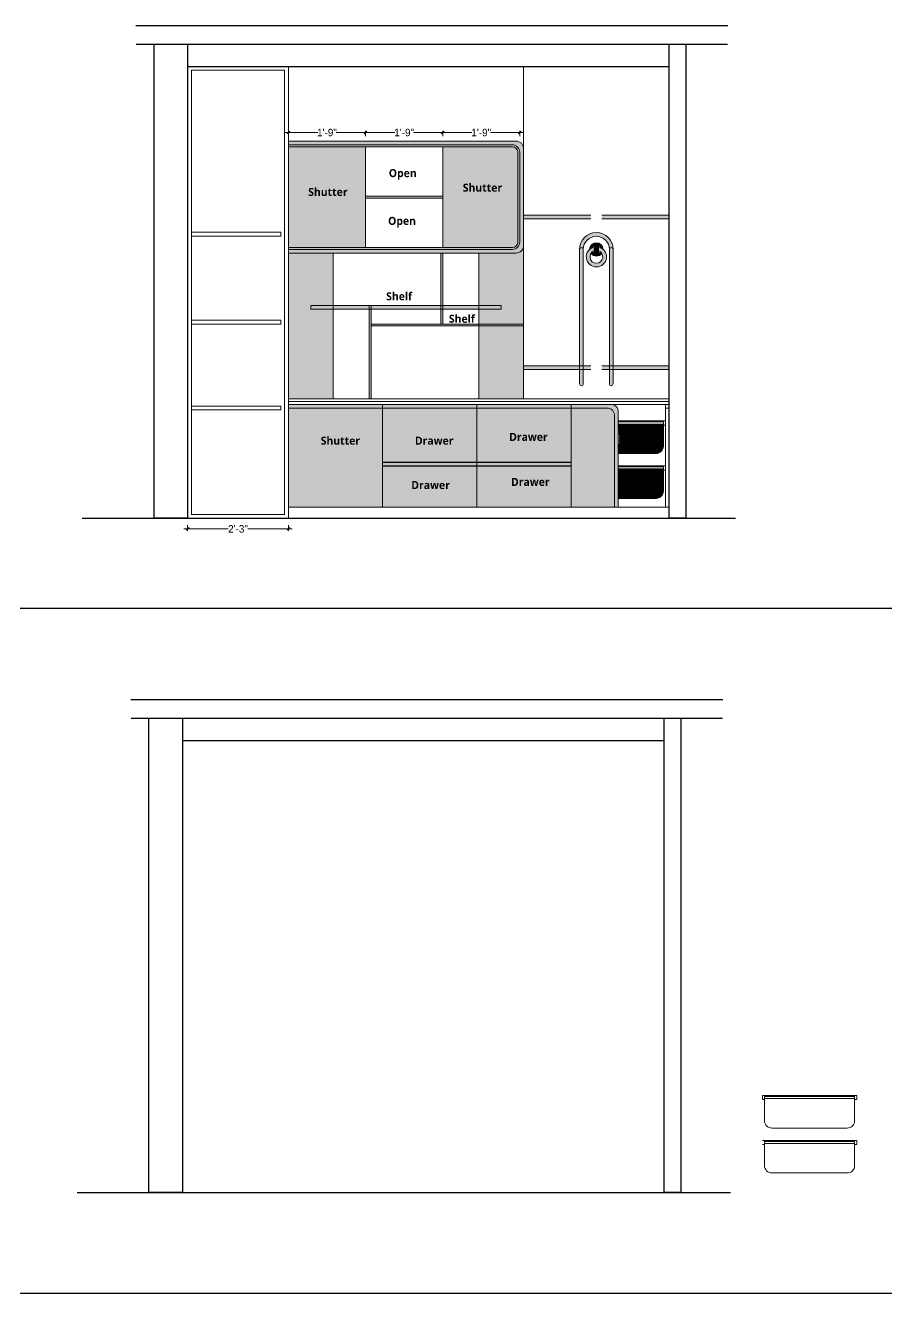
# Model space of a CAD drawing. Header units: millimetres. Extents: x 56222 to 3066687, y -650199 to -121287.
# Drawn here: x 136382.5 to 136613.3, y -183183.5 to -182843.8 of the extents above; entities that cross this region are included whole.
import ezdxf

# ---------------------------------------------------------------- set-up
doc = ezdxf.new("R2010")
doc.units = ezdxf.units.MM
doc.header["$MEASUREMENT"] = 0
doc.header["$PDMODE"] = 35
doc.linetypes.add('DASHED', pattern=[0.75, 0.5, -0.25])
doc.layers.get('Defpoints').update_dxf_attribs({"color": 220})
for name, color, linetype, lineweight in [('Farniture', 59, 'Continuous', 25), ('FURNITURE', 32, 'Continuous', 9), ('furniture dimensions', 1, 'DASHED', 0), ('SECTION ( SLAB PLine )', 104, 'Continuous', 30), ('Text', 7, 'Continuous', 15), ('wall', 7, 'Continuous', 30), ('XX~SLAB ( BEAM )~ ( DIM )', 7, 'Continuous', 9)]:
    doc.layers.add(name, color=color, linetype=linetype, lineweight=lineweight)
doc.layers.add('hatch', color=250, linetype='Continuous', lineweight=9, transparency=0.5)
doc.layers.add('str coll', color=6, linetype='Continuous')
doc.styles.add('century g', font='GOTHIC.TTF')
doc.styles.get("Standard").update_dxf_attribs({"font": 'arial.ttf', "height": 6})
doc.dimstyles.new('Archana', dxfattribs={"dimtxt": 2, "dimasz": 0.75, "dimexe": 0.5, "dimexo": 0.5, "dimgap": 0, "dimtad": 0, "dimzin": 0, "dimdsep": 46, "dimlunit": 4, "dimtxsty": 'century g', "dimblk": 'OBLIQUE', "dimcen": 0, "dimdle": 1, "dimclrd": 256, "dimclre": 256, "dimclrt": 256, "dimadec": 0, "dimazin": 0, "dimtfac": 1, "dimtofl": 0, "dimtmove": 1, "dimatfit": 3, "dimfxl": 1, "dimfxlon": 1, "dimtolj": 1, "dimtzin": 0, "dimlwd": -1, "dimlwe": -1, "dimarcsym": 0})

# ---------------------------------------------------------------- blocks, each defined once
blk = doc.blocks.new('_Oblique')
at = {"layer": 'wall', "color": 0, "lineweight": -2}
blk.add_line((-0.5, -0.5), (0.5, 0.5), dxfattribs=at)
blk = doc.blocks.new('*D206')
at = {"layer": 'Defpoints', "color": 0, "linetype": 'Continuous', "lineweight": 30, "transparency": 16777216}
for p in [(136473.65, -182872.51), (136452.99, -182875.8), (136473.65, -182875.8)]:
    blk.add_point(p, dxfattribs=at)
at = {"layer": 'furniture dimensions', "color": 5, "linetype": 'Continuous', "transparency": 16777216}
for p, q in [((136451.99, -182872.51), (136460.84, -182872.51)), ((136452.99, -182873.51), (136452.99, -182872.01)), ((136474.65, -182872.51), (136465.8, -182872.51)), ((136473.65, -182873.51), (136473.65, -182872.01))]:
    blk.add_line(p, q, dxfattribs=at)
at = {"layer": 'furniture dimensions', "color": 5, "linetype": 'Continuous', "transparency": 16777216, "xscale": 0.75, "yscale": 0.75, "zscale": 0.75, "rotation": 180}
blk.add_blockref('_Oblique', (136452.99, -182872.51), dxfattribs=at)
at = {"layer": 'furniture dimensions', "color": 5, "linetype": 'Continuous', "transparency": 16777216, "xscale": 0.75, "yscale": 0.75, "zscale": 0.75}
blk.add_blockref('_Oblique', (136473.65, -182872.51), dxfattribs=at)
at = {"layer": 'furniture dimensions', "linetype": 'Continuous', "lineweight": 0, "transparency": 16777216, "insert": (136463.32, -182872.51), "char_height": 2, "attachment_point": 5, "style": 'century g'}
blk.add_mtext('\\A1;1\'-9"', dxfattribs=at)
blk = doc.blocks.new('*D207')
at = {"layer": 'Defpoints', "color": 0, "linetype": 'Continuous', "lineweight": 30, "transparency": 16777216}
for p in [(136494.32, -182872.51), (136473.65, -182875.8), (136494.32, -182875.8)]:
    blk.add_point(p, dxfattribs=at)
at = {"layer": 'furniture dimensions', "color": 5, "linetype": 'Continuous', "transparency": 16777216}
for p, q in [((136472.65, -182872.51), (136481.51, -182872.51)), ((136473.65, -182873.51), (136473.65, -182872.01)), ((136495.32, -182872.51), (136486.47, -182872.51)), ((136494.32, -182873.51), (136494.32, -182872.01))]:
    blk.add_line(p, q, dxfattribs=at)
at = {"layer": 'furniture dimensions', "color": 5, "linetype": 'Continuous', "transparency": 16777216, "xscale": 0.75, "yscale": 0.75, "zscale": 0.75, "rotation": 180}
blk.add_blockref('_Oblique', (136473.65, -182872.51), dxfattribs=at)
at = {"layer": 'furniture dimensions', "color": 5, "linetype": 'Continuous', "transparency": 16777216, "xscale": 0.75, "yscale": 0.75, "zscale": 0.75}
blk.add_blockref('_Oblique', (136494.32, -182872.51), dxfattribs=at)
at = {"layer": 'furniture dimensions', "linetype": 'Continuous', "lineweight": 0, "transparency": 16777216, "insert": (136483.99, -182872.51), "char_height": 2, "attachment_point": 5, "style": 'century g'}
blk.add_mtext('\\A1;1\'-9"', dxfattribs=at)
blk = doc.blocks.new('*D208')
at = {"layer": 'Defpoints', "color": 0, "linetype": 'Continuous', "lineweight": 30, "transparency": 16777216}
for p in [(136514.99, -182872.51), (136494.32, -182875.8), (136514.99, -182878.46)]:
    blk.add_point(p, dxfattribs=at)
at = {"layer": 'furniture dimensions', "color": 5, "linetype": 'Continuous', "transparency": 16777216}
for p, q in [((136493.32, -182872.51), (136502.17, -182872.51)), ((136494.32, -182873.51), (136494.32, -182872.01)), ((136515.99, -182872.51), (136507.13, -182872.51)), ((136514.99, -182873.51), (136514.99, -182872.01))]:
    blk.add_line(p, q, dxfattribs=at)
at = {"layer": 'furniture dimensions', "color": 5, "linetype": 'Continuous', "transparency": 16777216, "xscale": 0.75, "yscale": 0.75, "zscale": 0.75, "rotation": 180}
blk.add_blockref('_Oblique', (136494.32, -182872.51), dxfattribs=at)
at = {"layer": 'furniture dimensions', "color": 5, "linetype": 'Continuous', "transparency": 16777216, "xscale": 0.75, "yscale": 0.75, "zscale": 0.75}
blk.add_blockref('_Oblique', (136514.99, -182872.51), dxfattribs=at)
at = {"layer": 'furniture dimensions', "linetype": 'Continuous', "lineweight": 0, "transparency": 16777216, "insert": (136504.65, -182872.51), "char_height": 2, "attachment_point": 5, "style": 'century g'}
blk.add_mtext('\\A1;1\'-9"', dxfattribs=at)
blk = doc.blocks.new('*D209')
at = {"layer": 'Defpoints', "color": 0, "linetype": 'Continuous', "lineweight": 30, "transparency": 16777216}
for p in [(136425.99, -182975.8), (136452.99, -182975.8), (136452.99, -182978.67)]:
    blk.add_point(p, dxfattribs=at)
at = {"layer": 'furniture dimensions', "color": 5, "linetype": 'Continuous', "transparency": 16777216}
for p, q in [((136424.99, -182978.67), (136436.85, -182978.67)), ((136425.99, -182977.67), (136425.99, -182979.17)), ((136453.99, -182978.67), (136442.13, -182978.67)), ((136452.99, -182977.67), (136452.99, -182979.17))]:
    blk.add_line(p, q, dxfattribs=at)
at = {"layer": 'furniture dimensions', "color": 5, "linetype": 'Continuous', "transparency": 16777216, "xscale": 0.75, "yscale": 0.75, "zscale": 0.75, "rotation": 180}
blk.add_blockref('_Oblique', (136425.99, -182978.67), dxfattribs=at)
at = {"layer": 'furniture dimensions', "color": 5, "linetype": 'Continuous', "transparency": 16777216, "xscale": 0.75, "yscale": 0.75, "zscale": 0.75}
blk.add_blockref('_Oblique', (136452.99, -182978.67), dxfattribs=at)
at = {"layer": 'furniture dimensions', "linetype": 'Continuous', "lineweight": 0, "transparency": 16777216, "insert": (136439.49, -182978.67), "char_height": 2, "attachment_point": 5, "style": 'century g'}
blk.add_mtext('\\A1;2\'-3"', dxfattribs=at)

msp = doc.modelspace()

# ---------------------------------------------------------------- hatches: boundary and pattern name
at = {"layer": 'FURNITURE', "lineweight": 0, "true_color": 0xc8a668, "transparency": 33554687}
h = msp.add_hatch(color=43, dxfattribs=at)
h.dxf.hatch_style = 1
h.paths.add_polyline_path([(136515.987, -182902.8), (136515.987, -182876.8, 0.4142136), (136513.987, -182874.8), (136452.988, -182874.8), (136452.988, -182875.8), (136493.987, -182875.8), (136512.987, -182875.8, -0.4142136), (136514.987, -182877.8), (136514.987, -182901.8, -0.4142136), (136512.987, -182903.8), (136452.988, -182903.8), (136452.988, -182904.8), (136513.987, -182904.8, 0.4142136)])
at = {"layer": 'FURNITURE', "lineweight": 0, "true_color": 0x000000, "transparency": 33554687}
h = msp.add_hatch(color=18, dxfattribs=at)
h.dxf.hatch_style = 1
h.paths.add_polyline_path([(136512.987, -182875.8), (136452.988, -182875.8), (136452.988, -182876.3), (136512.987, -182876.3, -0.4142136), (136514.487, -182877.8), (136514.487, -182901.8, -0.4142136), (136512.987, -182903.3), (136452.988, -182903.3), (136452.988, -182903.8), (136512.987, -182903.8, 0.4142136), (136514.987, -182901.8), (136514.987, -182877.8, 0.4142136)])
at = {"layer": 'FURNITURE', "lineweight": 0, "true_color": 0xc8a668, "transparency": 33554687}
h = msp.add_hatch(color=43, dxfattribs=at)
h.dxf.hatch_style = 1
h.paths.add_polyline_path([(136514.487, -182877.8, 0.4142136), (136512.987, -182876.3), (136494.321, -182876.3), (136494.321, -182903.3), (136512.987, -182903.3, 0.4142136), (136514.487, -182901.8)])
h.paths.add_polyline_path([(136473.654, -182876.3), (136452.988, -182876.3), (136452.988, -182903.3), (136473.654, -182903.3)])
at = {"layer": 'FURNITURE', "lineweight": 0, "true_color": 0x000000, "transparency": 33554687}
h = msp.add_hatch(color=18, dxfattribs=at)
h.dxf.hatch_style = 1
h.paths.add_polyline_path([(136494.321, -182889.55), (136473.654, -182889.55), (136473.654, -182890.05), (136494.321, -182890.05)])
at = {"layer": 'FURNITURE', "lineweight": 0, "true_color": 0x636466, "transparency": 33554687}
h = msp.add_hatch(color=251, dxfattribs=at)
h.dxf.hatch_style = 1
h.paths.add_polyline_path([(136515.987, -182924.3), (136503.987, -182924.3), (136503.987, -182943.8), (136515.987, -182943.8)])
h.paths.add_polyline_path([(136515.987, -182902.8, -0.4142136), (136513.987, -182904.8), (136503.987, -182904.8), (136503.987, -182918.8), (136509.987, -182918.8), (136509.987, -182919.8), (136503.987, -182919.8), (136503.987, -182923.8), (136515.987, -182923.8)])
h.paths.add_polyline_path([(136464.988, -182904.8), (136452.988, -182904.8), (136452.988, -182943.8), (136464.988, -182943.8), (136464.988, -182919.8), (136458.988, -182919.8), (136458.988, -182918.8), (136464.988, -182918.8)])
at = {"layer": 'FURNITURE', "lineweight": 0, "true_color": 0x000000, "transparency": 33554687}
h = msp.add_hatch(color=18, dxfattribs=at)
h.dxf.hatch_style = 1
h.paths.add_polyline_path([(136494.321, -182904.8), (136493.821, -182904.8), (136493.821, -182918.8), (136494.321, -182918.8)])
h.paths.add_polyline_path([(136494.321, -182918.8), (136493.821, -182918.8), (136493.821, -182919.8), (136494.321, -182919.8)])
h.paths.add_polyline_path([(136494.321, -182919.8), (136493.821, -182919.8), (136493.821, -182923.8), (136494.321, -182923.8)])
h.paths.add_polyline_path([(136515.987, -182923.8), (136475.154, -182923.8), (136475.154, -182924.3), (136515.987, -182924.3)])
h.paths.add_polyline_path([(136475.154, -182918.8), (136474.654, -182918.8), (136474.654, -182919.8), (136475.154, -182919.8)])
h.paths.add_polyline_path([(136475.154, -182919.8), (136474.654, -182919.8), (136474.654, -182943.8), (136475.154, -182943.8)])
at = {"layer": 'FURNITURE', "lineweight": 0, "true_color": 0xc8a668, "transparency": 33554687}
h = msp.add_hatch(color=43, dxfattribs=at)
h.dxf.hatch_style = 1
h.paths.add_polyline_path([(136493.821, -182918.8), (136475.154, -182918.8), (136475.154, -182919.8), (136493.821, -182919.8)])
h.paths.add_polyline_path([(136509.987, -182918.8), (136494.321, -182918.8), (136494.321, -182919.8), (136509.987, -182919.8)])
h.paths.add_polyline_path([(136474.654, -182918.8), (136458.988, -182918.8), (136458.988, -182919.8), (136474.654, -182919.8)])
at = {"layer": 'FURNITURE', "lineweight": 0, "true_color": 0x000000, "transparency": 33554687}
h = msp.add_hatch(color=18, dxfattribs=at)
h.dxf.hatch_style = 1
h.paths.add_polyline_path([(136539.363, -182945.3), (136528.738, -182945.3), (136528.738, -182946.3), (136538.363, -182946.3, -0.4142136), (136540.363, -182948.3), (136540.363, -182972.8), (136541.363, -182972.8), (136541.363, -182947.3, 0.4142136)])
h.paths.add_polyline_path([(136528.738, -182945.3), (136503.488, -182945.3), (136503.488, -182946.3), (136528.738, -182946.3)])
h.paths.add_polyline_path([(136503.488, -182945.3), (136478.238, -182945.3), (136478.238, -182946.3), (136503.488, -182946.3)])
h.paths.add_polyline_path([(136478.238, -182945.3), (136452.988, -182945.3), (136452.988, -182946.3), (136478.238, -182946.3)])
at = {"layer": 'FURNITURE', "lineweight": 0, "true_color": 0xc8a668, "transparency": 33554687}
h = msp.add_hatch(color=43, dxfattribs=at)
h.dxf.hatch_style = 1
h.paths.add_polyline_path([(136478.238, -182946.3), (136452.988, -182946.3), (136452.988, -182972.8), (136478.238, -182972.8)])
h = msp.add_hatch(color=43, dxfattribs=at)
h.dxf.hatch_style = 1
h.paths.add_polyline_path([(136503.488, -182946.3), (136478.238, -182946.3), (136478.238, -182960.748), (136502.427, -182960.748), (136503.488, -182960.748)])
h.paths.add_polyline_path([(136528.738, -182946.3), (136503.488, -182946.3), (136503.488, -182960.748), (136528.738, -182960.748)])
h.paths.add_polyline_path([(136528.738, -182961.748), (136503.488, -182961.748), (136503.488, -182972.8), (136528.738, -182972.8)])
h.paths.add_polyline_path([(136503.488, -182961.748), (136502.427, -182961.748), (136478.238, -182961.748), (136478.238, -182972.8), (136503.488, -182972.8)])
h = msp.add_hatch(color=43, dxfattribs=at)
h.dxf.hatch_style = 1
h.paths.add_polyline_path([(136540.363, -182948.3, 0.4142136), (136538.363, -182946.3), (136528.738, -182946.3), (136528.738, -182972.8), (136540.363, -182972.8)])
at = {"layer": 'FURNITURE', "lineweight": 0, "true_color": 0xbc9776, "transparency": 33554585}
h = msp.add_hatch(dxfattribs=at)
h.set_pattern_fill('ANSI38', color=33, scale=2.178414)
h.set_pattern_definition([(45, (-13806.8504, -2299.96475), (-0.19254640798, 0.19254640798), []), (135, (-13806.8504, -2299.96475), (-0.57763922394, 0.19254640798), [0.6807543539, -0.4084526123])])
edge = h.paths.add_edge_path()
edge.add_line((136553.444, -182950.573), (136541.363, -182950.573))
edge.add_arc((136506.164, -182954.521), 35.42, -6.40024, 6.40024, ccw=False)
edge.add_line((136541.363, -182958.47), (136551.444, -182958.47))
edge.add_arc((136551.444, -182956.47), 2, 270, 360)
edge.add_line((136553.444, -182956.47), (136553.444, -182950.573))
edge = h.paths.add_edge_path()
edge.add_line((136541.363, -182964.498), (136541.363, -182970.512))
edge.add_line((136541.363, -182970.512), (136551.444, -182970.512))
edge.add_arc((136551.444, -182968.512), 2, 270, 360)
edge.add_line((136553.444, -182968.512), (136553.444, -182962.615))
edge.add_line((136553.444, -182962.615), (136541.363, -182962.615))
edge.add_arc((136530.929, -182963.556), 10.476, -5.15562, 5.15562, ccw=False)
at = {"layer": 'FURNITURE', "lineweight": 0, "true_color": 0x000000, "transparency": 33554687}
h = msp.add_hatch(color=18, dxfattribs=at)
h.dxf.hatch_style = 1
h.paths.add_polyline_path([(136528.738, -182960.748), (136502.427, -182960.748), (136502.427, -182961.748), (136528.738, -182961.748)])
h.paths.add_polyline_path([(136502.427, -182960.748), (136478.238, -182960.748), (136478.238, -182961.748), (136502.427, -182961.748)])
at = {"layer": 'hatch', "lineweight": 0, "true_color": 0x000000, "transparency": 33554687}
h = msp.add_hatch(color=18, dxfattribs=at)
h.dxf.hatch_style = 1
h.paths.add_polyline_path([(136533.988, -182894.634), (136515.987, -182894.634), (136515.987, -182895.634), (136533.988, -182895.634)])
h.paths.add_polyline_path([(136554.988, -182894.634), (136536.988, -182894.634), (136536.988, -182895.634), (136554.988, -182895.634)])
at = {"layer": 'hatch', "lineweight": 0, "true_color": 0xc8a668, "transparency": 33554687}
h = msp.add_hatch(color=43, dxfattribs=at)
h.dxf.hatch_style = 1
h.paths.add_polyline_path([(136530.988, -182903.8, -1), (136531.988, -182903.8, -1), (136538.988, -182903.8, -1), (136539.988, -182903.8, 1)])
h = msp.add_hatch(color=43, dxfattribs=at)
h.dxf.hatch_style = 1
h.paths.add_polyline_path([(136539.988, -182903.8, 1), (136538.988, -182903.8), (136538.988, -182934.967), (136539.988, -182934.967)])
h.paths.add_polyline_path([(136539.988, -182935.967), (136538.988, -182935.967), (136538.988, -182939.8, 1), (136539.988, -182939.8)])
h.paths.add_polyline_path([(136539.988, -182934.967), (136538.988, -182934.967), (136538.988, -182935.967), (136539.988, -182935.967)])
h.paths.add_polyline_path([(136531.988, -182935.967), (136530.988, -182935.967), (136530.988, -182939.8, 1.000028), (136531.988, -182939.8)])
h.paths.add_polyline_path([(136531.988, -182934.967), (136530.988, -182934.967), (136530.988, -182935.967), (136531.988, -182935.967)])
h.paths.add_polyline_path([(136531.988, -182903.8, 1), (136530.988, -182903.8), (136530.988, -182934.967), (136531.988, -182934.967)])
at = {"layer": 'hatch', "lineweight": 0, "true_color": 0x492403, "transparency": 33554687}
h = msp.add_hatch(color=38, dxfattribs=at)
h.dxf.hatch_style = 1
h.paths.add_polyline_path([(136536.061, -182903.142), (136536.061, -182904.178, -5.7897701), (136534.914, -182904.188), (136534.914, -182903.149, 9.3406517)])
at = {"layer": 'hatch', "lineweight": 0, "true_color": 0xc8a668, "transparency": 33554687}
h = msp.add_hatch(color=43, dxfattribs=at)
h.dxf.hatch_style = 1
h.paths.add_polyline_path([(136533.696, -182903.773, -0.0639358), (136534.266, -182903.383, -0.7091424), (136536.703, -182903.364, -0.0639358), (136537.278, -182903.746, 0.9775148)])
h.paths.add_polyline_path([(136536.934, -182904.857, 0.0757717), (136536.59, -182904.473, -0.55604), (136534.396, -182904.49, 0.0757717), (136534.058, -182904.879, 0.5030444)])
h.paths.add_polyline_path([(136536.061, -182902.644), (136534.914, -182902.644), (136534.914, -182904.957), (136536.061, -182904.957)])
at = {"layer": 'hatch', "lineweight": 0, "true_color": 0x000000, "transparency": 33554687}
h = msp.add_hatch(color=18, dxfattribs=at)
h.dxf.hatch_style = 1
h.paths.add_polyline_path([(136533.988, -182934.967), (136515.987, -182934.967), (136515.987, -182935.967), (136533.988, -182935.967)])
h.paths.add_polyline_path([(136554.988, -182934.967), (136536.988, -182934.967), (136536.988, -182935.967), (136554.988, -182935.967)])

# ---------------------------------------------------------------- linework, layer by layer
at = {"layer": 'Farniture', "lineweight": 0}
for p, q in [((136494.321, -182889.55), (136473.654, -182889.55)), ((136494.321, -182890.05), (136473.654, -182890.05)), ((136493.821, -182923.8), (136493.821, -182904.8)), ((136494.321, -182923.8), (136494.321, -182904.8)), ((136474.654, -182943.8), (136474.654, -182918.8)), ((136475.154, -182943.8), (136475.154, -182918.8)), ((136475.154, -182923.8), (136515.987, -182923.8)), ((136475.154, -182924.3), (136515.987, -182924.3))]:
    msp.add_line(p, q, dxfattribs=at)
at = {"layer": 'FURNITURE', "lineweight": 0}
for p, q in [((136515.987, -182943.8), (136515.987, -182854.8)), ((136515.987, -182854.8), (136554.988, -182854.8)), ((136452.988, -182874.8), (136513.987, -182874.8)), ((136452.988, -182875.8), (136512.987, -182875.8)), ((136493.987, -182875.8), (136452.988, -182875.8)), ((136452.988, -182876.3), (136512.987, -182876.3)), ((136473.654, -182876.3), (136473.654, -182903.3)), ((136494.321, -182876.3), (136494.321, -182903.3)), ((136515.987, -182876.8), (136515.987, -182902.8)), ((136514.487, -182877.8), (136514.487, -182901.8)), ((136514.987, -182877.8), (136514.987, -182901.8)), ((136515.987, -182894.634), (136533.988, -182894.634)), ((136515.987, -182895.634), (136533.988, -182895.634)), ((136536.988, -182894.634), (136554.988, -182894.634)), ((136536.988, -182895.634), (136554.988, -182895.634)), ((136452.988, -182903.3), (136512.987, -182903.3)), ((136452.988, -182903.8), (136512.987, -182903.8)), ((136530.988, -182903.8), (136530.988, -182939.8)), ((136531.988, -182903.8), (136531.988, -182939.8)), ((136538.988, -182903.8), (136538.988, -182939.8)), ((136539.988, -182903.8), (136539.988, -182939.8)), ((136452.988, -182904.8), (136513.987, -182904.8)), ((136458.988, -182918.8), (136509.987, -182918.8)), ((136458.988, -182918.8), (136458.988, -182919.8)), ((136458.988, -182919.8), (136509.987, -182919.8)), ((136509.987, -182918.8), (136509.987, -182919.8)), ((136515.987, -182934.967), (136533.988, -182934.967)), ((136515.987, -182935.967), (136533.988, -182935.967)), ((136536.988, -182934.967), (136554.988, -182934.967)), ((136536.988, -182935.967), (136554.988, -182935.967)), ((136452.988, -182943.8), (136554.988, -182943.8)), ((136452.988, -182944.55), (136554.988, -182944.55)), ((136452.988, -182945.3), (136554.988, -182945.3)), ((136452.988, -182946.3), (136528.738, -182946.3)), ((136478.238, -182972.8), (136478.238, -182945.3)), ((136503.488, -182972.8), (136503.488, -182945.3)), ((136528.738, -182972.8), (136528.738, -182945.3)), ((136553.988, -182972.8), (136553.988, -182945.3)), ((136553.988, -182946.3), (136554.988, -182946.3)), ((136452.988, -182972.8), (136554.988, -182972.8)), ((136554.988, -182975.8), (136515.987, -182975.8))]:
    msp.add_line(p, q, dxfattribs=at)
at = {"layer": 'FURNITURE'}
for p, q in [((136553.988, -182949.756), (136541.363, -182949.756)), ((136541.363, -182950.028), (136553.444, -182950.028)), ((136553.444, -182950.573), (136541.363, -182950.573)), ((136553.988, -182949.756), (136553.444, -182949.756)), ((136553.444, -182949.756), (136553.444, -182950.845)), ((136553.444, -182950.028), (136553.444, -182950.573)), ((136553.444, -182950.845), (136553.988, -182950.845)), ((136553.988, -182950.845), (136553.988, -182949.756)), ((136528.738, -182962.887), (136528.738, -182961.798)), ((136553.988, -182961.798), (136541.363, -182961.798)), ((136541.363, -182962.07), (136553.444, -182962.07)), ((136553.444, -182962.615), (136542.018, -182962.615)), ((136553.988, -182961.798), (136553.444, -182961.798)), ((136553.444, -182961.798), (136553.444, -182962.887)), ((136553.444, -182962.07), (136553.444, -182962.615)), ((136553.444, -182962.887), (136553.988, -182962.887)), ((136553.988, -182962.887), (136553.988, -182961.798)), ((136579.989, -183130.408), (136580.534, -183130.408)), ((136579.989, -183131.497), (136579.989, -183130.408)), ((136605.239, -183130.408), (136579.989, -183130.408)), ((136580.534, -183131.497), (136579.989, -183131.497)), ((136580.534, -183130.408), (136580.534, -183131.497)), ((136580.534, -183130.68), (136604.695, -183130.68)), ((136580.534, -183131.224), (136580.534, -183130.68)), ((136604.695, -183131.224), (136580.534, -183131.224)), ((136605.239, -183130.408), (136604.695, -183130.408)), ((136604.695, -183130.408), (136604.695, -183131.497)), ((136604.695, -183130.68), (136604.695, -183131.224)), ((136604.695, -183131.497), (136605.239, -183131.497)), ((136605.239, -183131.497), (136605.239, -183130.408)), ((136579.989, -183142.449), (136580.534, -183142.449)), ((136605.239, -183142.449), (136579.989, -183142.449)), ((136580.534, -183143.539), (136579.989, -183143.539)), ((136580.534, -183142.449), (136580.534, -183143.539)), ((136580.534, -183142.722), (136604.695, -183142.722)), ((136580.534, -183143.266), (136580.534, -183142.722)), ((136604.695, -183143.266), (136580.534, -183143.266)), ((136605.239, -183142.449), (136604.695, -183142.449)), ((136604.695, -183142.449), (136604.695, -183143.539)), ((136604.695, -183142.722), (136604.695, -183143.266)), ((136604.695, -183143.539), (136605.239, -183143.539)), ((136605.239, -183143.539), (136605.239, -183142.449))]:
    msp.add_line(p, q, dxfattribs=at)
at = {"layer": 'FURNITURE', "lineweight": 25}
for p, q in [((136478.238, -182960.748), (136502.427, -182960.748)), ((136502.427, -182960.748), (136528.738, -182960.748)), ((136478.238, -182961.748), (136502.427, -182961.748)), ((136502.427, -182961.748), (136528.738, -182961.748))]:
    msp.add_line(p, q, dxfattribs=at)
at = {"layer": 'FURNITURE', "lineweight": 0}
for points in [[(136425.988, -182854.8), (136452.988, -182854.8), (136452.988, -182975.8), (136425.988, -182975.8)], [(136426.988, -182855.8), (136451.988, -182855.8), (136451.988, -182974.8), (136426.988, -182974.8)], [(136426.988, -182899.229), (136450.988, -182899.229), (136450.988, -182900.229), (136426.988, -182900.229)], [(136534.914, -182902.644), (136536.061, -182902.644), (136536.061, -182904.957), (136534.914, -182904.957)], [(136464.988, -182904.8), (136503.987, -182904.8), (136503.987, -182943.8), (136464.988, -182943.8)], [(136426.988, -182922.8), (136450.988, -182922.8), (136450.988, -182923.8), (136426.988, -182923.8)], [(136426.988, -182945.8), (136450.988, -182945.8), (136450.988, -182946.8), (136426.988, -182946.8)]]:
    msp.add_lwpolyline(points, close=True, dxfattribs=at)
msp.add_lwpolyline([(136540.363, -182972.8), (136540.363, -182948.3, 0.4142136), (136538.363, -182946.3), (136452.988, -182946.3), (136452.988, -182945.3), (136539.363, -182945.3, -0.4142136), (136541.363, -182947.3), (136541.363, -182972.8)], format="xyb", dxfattribs=at)
at = {"layer": 'FURNITURE'}
for points in [[(136541.363, -182950.573), (136553.444, -182950.573), (136553.444, -182956.47, -0.4142136), (136551.444, -182958.47), (136541.363, -182958.47)], [(136541.363, -182962.615), (136553.444, -182962.615), (136553.444, -182968.512, -0.4142136), (136551.444, -182970.512), (136541.363, -182970.512)]]:
    msp.add_lwpolyline(points, format="xyb", dxfattribs=at)
at = {"layer": 'FURNITURE', "color": 242, "lineweight": 30, "true_color": 0xcd2027}
msp.add_lwpolyline([(136032.822, -182999.915), (137237.729, -182999.915), (137237.729, -183183.48), (136032.822, -183183.48)], close=True, dxfattribs=at)
at = {"layer": 'FURNITURE'}
for points in [[(136580.534, -183131.224), (136604.695, -183131.224), (136604.695, -183137.121, -0.4142136), (136602.695, -183139.121), (136582.534, -183139.121, -0.4142136), (136580.534, -183137.121)], [(136580.534, -183143.266), (136604.695, -183143.266), (136604.695, -183149.163, -0.4142136), (136602.695, -183151.163), (136582.534, -183151.163, -0.4142136), (136580.534, -183149.163)]]:
    msp.add_lwpolyline(points, format="xyb", close=True, dxfattribs=at)
at = {"layer": 'FURNITURE', "lineweight": 0}
for centre, radius, start, end in [((136512.987, -182877.8), 2, 0, 90), ((136512.987, -182877.8), 1.5, 0, 90), ((136513.987, -182876.8), 2, 0, 90), ((136535.488, -182903.8), 4.5, 0, 180), ((136535.488, -182903.8), 3.5, 0, 180), ((136512.987, -182901.8), 2, 270, 0), ((136512.987, -182901.8), 1.5, 270, 0), ((136513.987, -182902.8), 2, 270, 0), ((136531.488, -182903.8), 0.5, 360, 180), ((136535.503, -182905.795), 2.711, 102.5527, 78.10971), ((136535.488, -182903.8), 1.791, 1.7429, 179.13709), ((136535.488, -182903.8), 1.291, 19.75586, 161.12413), ((136539.488, -182903.8), 0.5, 0, 180), ((136535.503, -182905.795), 1.711, 110.14316, 70.94573), ((136535.488, -182903.8), 1.791, 217.03114, 323.84885), ((136535.488, -182903.8), 1.291, 211.74761, 328.80934), ((136531.488, -182939.8), 0.5, 180, 0), ((136539.488, -182939.8), 0.5, 180, 0)]:
    msp.add_arc(centre, radius, start, end, dxfattribs=at)
at = {"layer": 'furniture dimensions', "lineweight": 0}
for p, q in [((136450.988, -182975.8), (136554.988, -182975.8)), ((136452.988, -182975.8), (136515.987, -182975.8))]:
    msp.add_line(p, q, dxfattribs=at)
at = {"layer": 'SECTION ( SLAB PLine )', "color": 1}
for p, q in [((136412.109, -182843.8), (136570.74, -182843.8)), ((136412.215, -182848.8), (136570.603, -182848.8)), ((136397.761, -182975.8), (136572.809, -182975.8)), ((136410.751, -183024.362), (136569.382, -183024.362)), ((136410.856, -183029.362), (136569.244, -183029.362)), ((136396.402, -183156.362), (136571.451, -183156.362))]:
    msp.add_line(p, q, dxfattribs=at)
at = {"layer": 'str coll', "lineweight": 30}
for p, q in [((136425.988, -182854.8), (136554.988, -182854.8)), ((136424.63, -183035.362), (136553.63, -183035.362))]:
    msp.add_line(p, q, dxfattribs=at)
at = {"layer": 'XX~SLAB ( BEAM )~ ( DIM )', "lineweight": 30}
for points in [[(136416.988, -182848.8), (136425.988, -182848.8), (136425.988, -182975.8), (136416.988, -182975.8)], [(136554.988, -182848.8), (136559.488, -182848.8), (136559.488, -182975.8), (136554.988, -182975.8)], [(136415.63, -183029.362), (136424.63, -183029.362), (136424.63, -183156.362), (136415.63, -183156.362)], [(136553.63, -183029.362), (136558.13, -183029.362), (136558.13, -183156.362), (136553.63, -183156.362)]]:
    msp.add_lwpolyline(points, close=True, dxfattribs=at)

# ---------------------------------------------------------------- texts
at = {"layer": 'Text', "ltscale": 20, "char_height": 2.14365, "attachment_point": 1}
for s, insert, width in [('{\\fMalgun Gothic|b1|i0|c0|p34;\\C1;Open}', (136479.88, -182882.302), 39.27782), ('\\pxqc;{\\fMalgun Gothic|b1|i0|c0|p34;\\C1;Shutter}', (136495.425, -182886.196), 19.10275), ('\\pxqc;{\\fMalgun Gothic|b1|i0|c0|p34;\\C1;Shutter}', (136454.013, -182887.352), 19.10275), ('{\\fMalgun Gothic|b1|i0|c0|p34;\\C1;Open}', (136479.689, -182895.096), 39.27782), ('{\\fMalgun Gothic|b1|i0|c0|p34;\\C1;Shelf}', (136479.177, -182915.295), 39.27782), ('{\\fMalgun Gothic|b1|i0|c0|p34;\\C1;Shelf}', (136495.982, -182921.309), 39.27782), ('{\\fMalgun Gothic|b1|i0|c0|p34;\\C1;Shutter}', (136461.641, -182953.96), 39.27782), ('{\\fMalgun Gothic|b1|i0|c0|p34;\\C1;Drawer}', (136486.891, -182953.96), 39.27782), ('{\\fMalgun Gothic|b1|i0|c0|p34;\\C1;Drawer}', (136512.141, -182952.96), 39.27782), ('{\\fMalgun Gothic|b1|i0|c0|p34;\\C1;Drawer}', (136512.641, -182965.012), 39.27782), ('{\\fMalgun Gothic|b1|i0|c0|p34;\\C1;Drawer}', (136485.919, -182965.851), 39.27782)]:
    msp.add_mtext(s, dxfattribs=dict(at, insert=insert, width=width))

# ---------------------------------------------------------------- dimensions: what is measured, and where the dimension line sits
at = {"layer": 'furniture dimensions', "color": 5, "linetype": 'Continuous', "lineweight": 0}
for base, p1, p2, picture, middle in [((136473.654, -182872.51), (136452.988, -182875.8), (136473.654, -182875.8), '*D206', (136463.321, -182872.51)), ((136494.321, -182872.51), (136473.654, -182875.8), (136494.321, -182875.8), '*D207', (136483.988, -182872.51)), ((136514.987, -182872.51), (136494.321, -182875.8), (136514.987, -182878.456), '*D208', (136504.654, -182872.51)), ((136452.988, -182978.672), (136425.988, -182975.8), (136452.988, -182975.8), '*D209', (136439.488, -182978.672))]:
    dim = msp.add_linear_dim(base=base, p1=p1, p2=p2, dimstyle='Archana', override={"dimdec": 0, "dimclrd": 5, "dimclre": 5}, dxfattribs=at)
    dim.commit()
    dim.dimension.update_dxf_attribs({"geometry": picture, "text_midpoint": middle})

doc.saveas('drawing.dxf')
